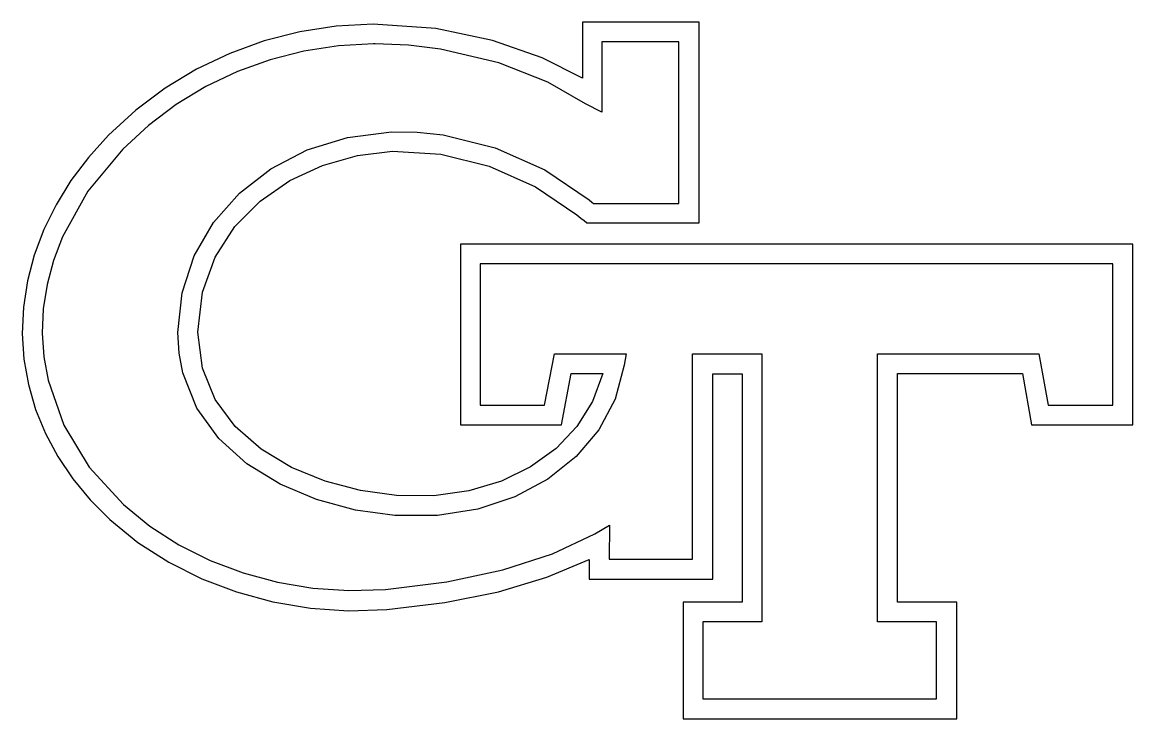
# Model space of a CAD drawing. Extents: x 0.3 to 65.9, y 0.2 to 41.4.
import ezdxf

# ---------------------------------------------------------------- set-up
doc = ezdxf.new("R2010")
doc.units = 0

msp = doc.modelspace()

# ---------------------------------------------------------------- linework, layer by layer
at = {"layer": 'Layer 1', "color": 7}
for points in [[(26.212713, 28.271208), (26.212713, 17.586881), (32.170035, 17.586881), (32.752816, 20.630295), (34.609083, 20.630295), (34.015172, 18.974866), (33.083329, 17.488402), (31.849977, 16.194175), (30.351541, 15.115456), (28.624444, 14.275515), (26.705109, 13.697624), (24.629962, 13.405053), (22.435425, 13.421072), (20.300162, 13.713475), (18.20284, 14.266915), (16.219848, 15.081393), (14.427576, 16.156908), (12.902412, 17.493461), (11.720745, 19.091051), (10.958964, 20.949679), (10.693457, 23.069344), (10.966468, 25.421211), (11.72007, 27.500912), (12.880406, 29.299339), (14.373615, 30.807387), (16.125838, 32.015951), (18.063215, 32.915923), (20.111888, 33.498199), (22.197996, 33.753671), (25.042091, 33.579646), (27.904398, 32.863311), (30.633151, 31.65323), (33.076584, 29.997968), (33.314013, 29.803708), (33.508274, 29.652616), (33.68095, 29.523109), (40.307391, 29.523109), (40.307391, 41.373), (33.421936, 41.373), (33.421936, 38.070571), (31.025045, 39.264801), (28.104055, 40.291077), (24.750026, 41.005726), (21.054017, 41.265077), (18.8704, 41.146911), (16.717894, 40.813489), (14.613447, 40.272148), (12.574007, 39.530223), (10.616521, 38.59505), (8.757935, 37.473962), (7.015197, 36.174297), (5.405255, 34.70339), (4.224052, 33.391499), (3.191832, 32.019155), (2.311884, 30.594704), (1.587497, 29.126494), (1.021957, 27.622873), (0.618555, 26.092186), (0.380577, 24.542781), (0.311313, 22.983006), (0.411732, 21.462732), (0.677575, 19.967247), (1.10429, 18.50515), (1.687325, 17.085041), (2.422125, 15.715522), (3.304139, 14.405191), (4.328812, 13.162649), (5.491593, 11.996495), (7.148962, 10.65109), (8.964674, 9.485274), (10.914952, 8.506636), (12.976018, 7.722764), (15.124098, 7.141248), (17.335413, 6.769674), (19.586187, 6.615631), (21.852644, 6.686709), (25.275136, 7.097151), (28.446709, 7.736255), (31.310702, 8.589854), (33.810457, 9.643785), (33.810457, 8.478222), (41.106018, 8.478222), (41.106018, 20.608711), (42.854363, 20.608711), (42.854363, 7.118398), (39.357674, 7.118398), (39.357674, 0.232943), (55.524464, 0.232943), (55.524464, 7.118398), (52.027775, 7.118398), (52.027775, 20.630295), (59.409674, 20.630295), (59.949287, 17.586881), (65.928193, 17.586881), (65.928193, 28.271209), (26.212713, 28.271209), (26.212713, 28.271208)], [(27.378276, 18.752444), (31.177148, 18.752444), (31.759929, 21.795858), (35.990491, 21.795858), (35.882569, 21.126739), (35.340849, 19.118327), (34.377725, 17.305945), (33.039233, 15.719695), (31.371408, 14.389677), (29.420288, 13.34599), (27.231906, 12.618736), (24.852299, 12.238014), (22.327503, 12.233925), (19.997136, 12.558704), (17.707745, 13.176898), (15.542803, 14.088506), (13.58578, 15.293528), (11.920148, 16.791964), (10.629379, 18.583815), (9.796942, 20.66908), (9.578683, 21.821743), (9.50631, 23.047759), (9.76115, 25.397477), (10.480648, 27.579493), (11.621549, 29.553589), (13.1406, 31.279548), (14.994549, 32.717152), (17.140141, 33.826182), (19.534123, 34.566421), (22.133242, 34.89765), (23.649554, 34.883612), (25.190147, 34.716543), (28.263241, 33.95063), (31.190638, 32.654548), (33.810457, 30.882933), (33.961548, 30.753426), (34.069471, 30.667088), (39.098659, 30.667088), (39.098659, 40.207437), (34.565914, 40.207437), (34.565914, 36.063213), (33.594612, 36.559656), (31.363652, 37.841236), (28.470991, 38.97712), (25.031973, 39.789237), (23.143625, 40.018235), (21.16194, 40.099514), (21.075602, 40.099514), (18.998052, 39.987334), (16.952625, 39.671534), (14.955258, 39.158945), (13.021885, 38.456394), (11.168443, 37.570713), (9.410866, 36.508731), (7.76509, 35.277276), (6.24705, 33.883178), (4.184719, 31.38511), (2.68291, 28.694804), (2.152951, 27.29843), (1.776024, 25.879039), (1.556427, 24.444976), (1.49846, 23.00459), (1.591923, 21.604633), (1.837405, 20.226935), (2.769248, 17.570693), (4.263637, 15.100616), (6.290219, 12.88146), (7.853789, 11.611895), (9.567354, 10.511549), (11.408908, 9.587758), (13.356445, 8.847857), (15.38796, 8.29918), (17.481445, 7.949064), (19.614896, 7.804845), (21.766306, 7.873856), (25.392502, 8.319711), (28.711119, 9.028627), (31.649309, 9.980368), (34.134224, 11.1547), (35.019189, 11.672728), (34.997604, 9.665369), (39.91887, 9.665369), (39.91887, 21.795858), (44.019925, 21.795858), (44.019925, 5.952835), (40.523237, 5.952835), (40.523237, 1.42009), (54.337317, 1.42009), (54.337317, 5.952835), (50.840628, 5.952835), (50.840628, 21.795858), (60.380977, 21.795858), (60.920589, 18.752444), (64.741045, 18.752444), (64.741045, 27.105645), (27.378276, 27.105645), (27.378276, 18.752444), (27.378276, 18.752444)]]:
    msp.add_lwpolyline(points, dxfattribs=at)

doc.saveas('drawing.dxf')
